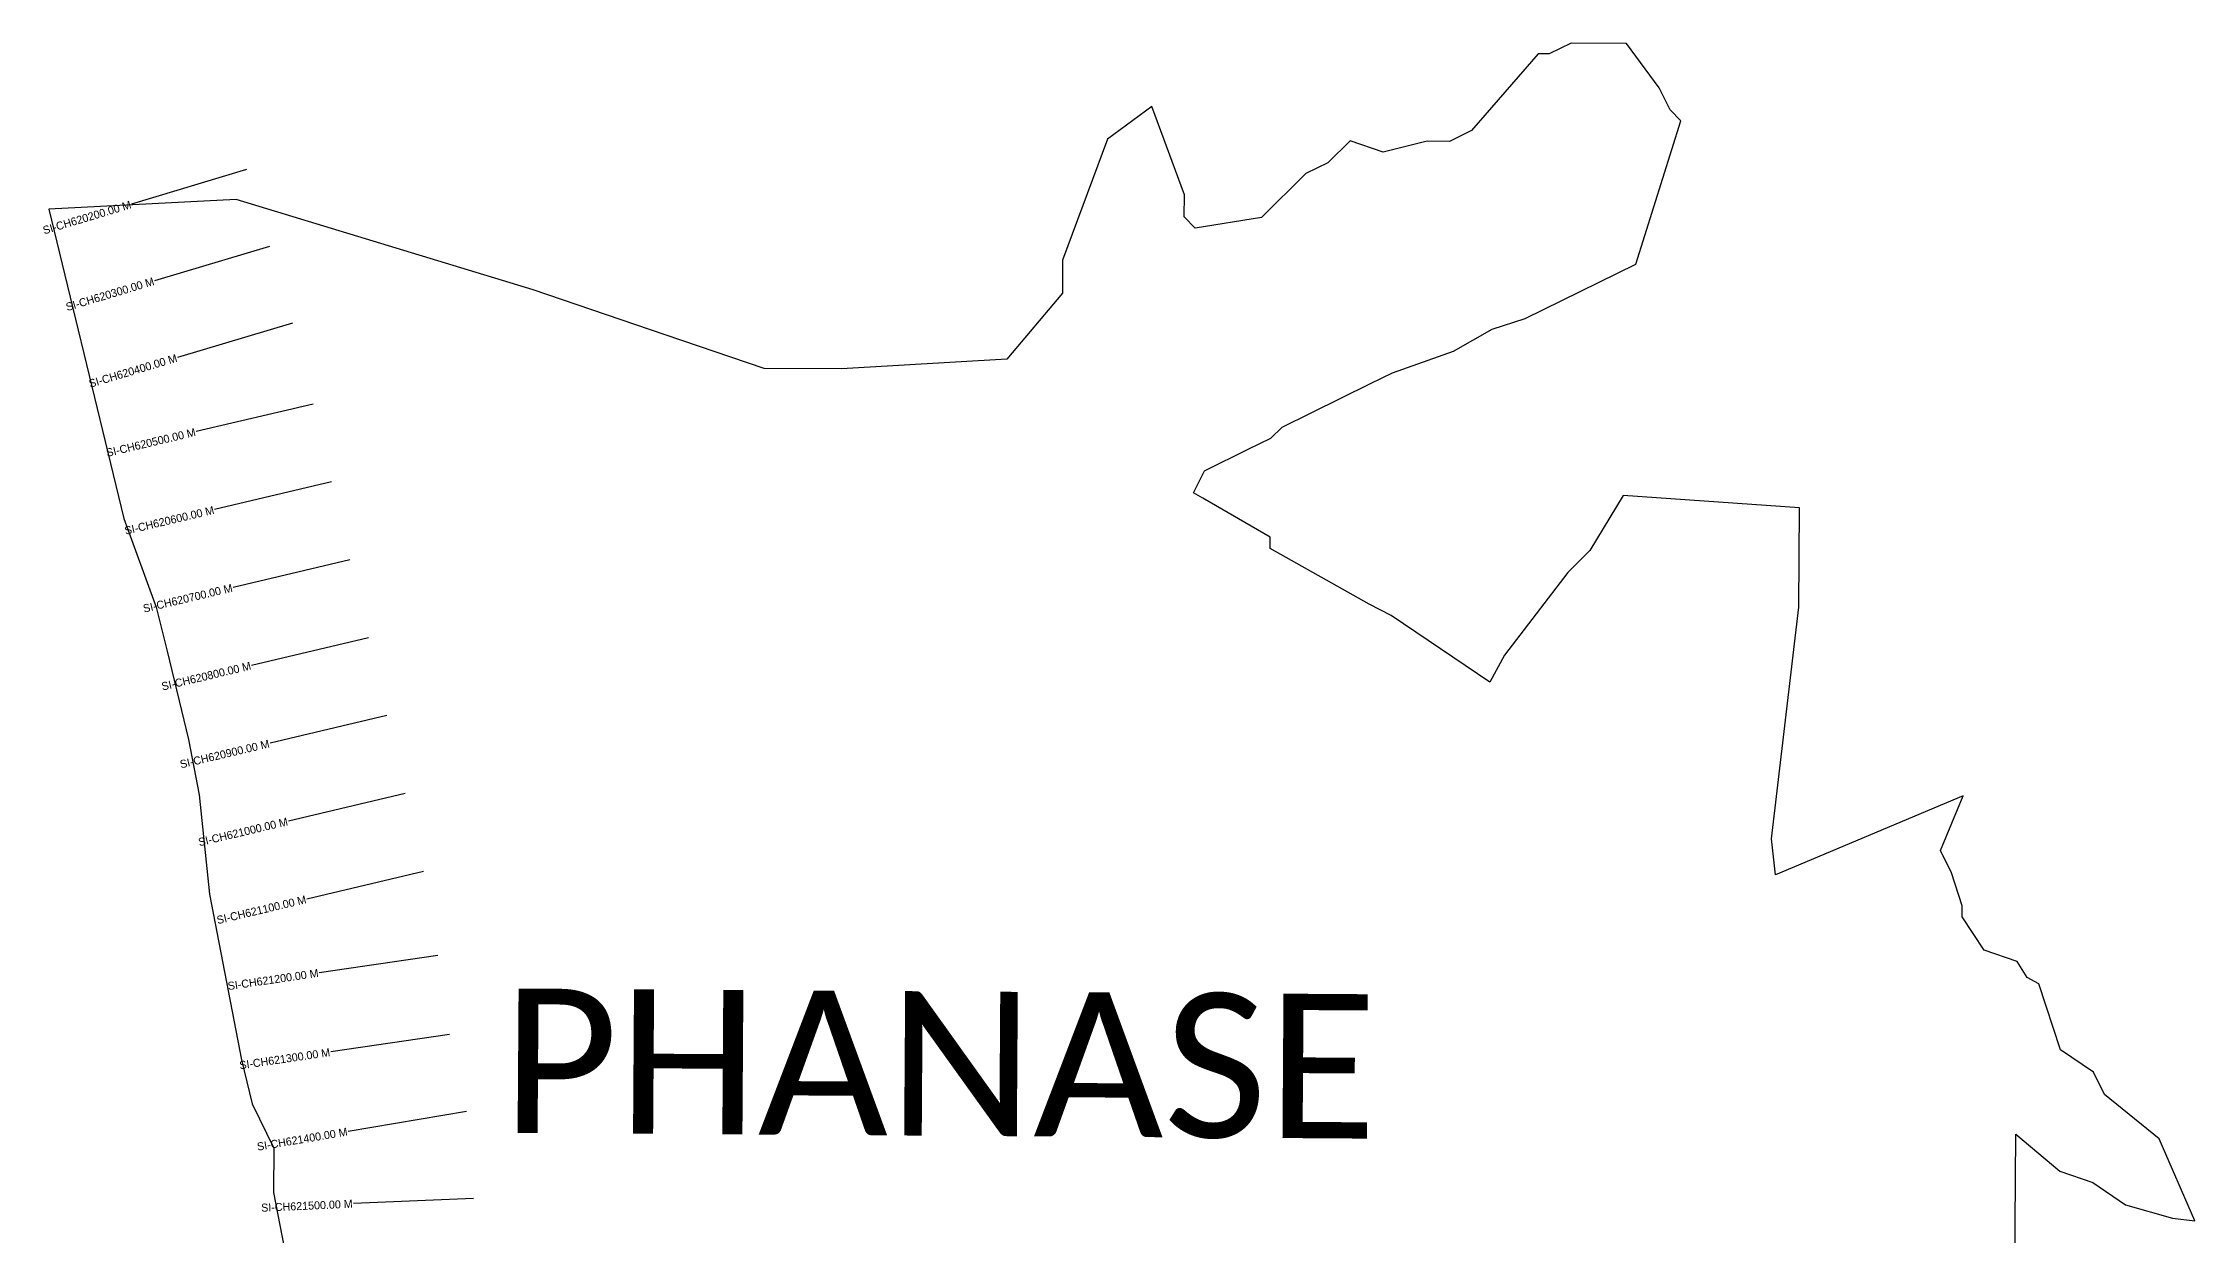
# Model space of a CAD drawing. Header units: metres. Extents: x 324413 to 327549, y 1815335 to 1818621.
# Drawn here: x 324413 to 327102, y 1817131 to 1818621 of the extents above; entities that cross this region are included whole.
import ezdxf
from ezdxf.enums import TextEntityAlignment as Align

# ---------------------------------------------------------------- set-up
doc = ezdxf.new("R2010")
doc.units = ezdxf.units.M
for name, color, linetype in [('CS', 134, 'Continuous'), ('CSMark', 6, 'Continuous'), ('VILLAGE BOUNDRY', 10, 'Continuous'), ('VILLAGE NAME', 250, 'Continuous')]:
    doc.layers.add(name, color=color, linetype=linetype)

msp = doc.modelspace()

# ---------------------------------------------------------------- linework, layer by layer
at = {"layer": 'CS'}
for p, q in [((324667.2, 1818462.6), (324523.5, 1818419.5)), ((324695.9, 1818366.8), (324552.2, 1818323.8)), ((324724.6, 1818271), (324580.9, 1818228)), ((324750.3, 1818169.8), (324604.3, 1818135.3)), ((324773.3, 1818072.5), (324627.3, 1818038)), ((324796.4, 1817975.2), (324650.4, 1817940.7)), ((324819.4, 1817877.9), (324673.4, 1817843.3)), ((324842.4, 1817780.6), (324696.5, 1817746.1)), ((324865.4, 1817683.3), (324719.5, 1817648.8)), ((324888.4, 1817585.9), (324742.5, 1817551.4)), ((324906.4, 1817481.1), (324758, 1817459.3)), ((324920.9, 1817382.1), (324772.5, 1817360.4)), ((324942, 1817286.2), (324794.1, 1817261.2)), ((324950.7, 1817177.4), (324800.8, 1817170.9))]:
    msp.add_line(p, q, dxfattribs=at)
at = {"layer": 'VILLAGE BOUNDRY', "flags": 128}
msp.add_lwpolyline([(326876.9, 1817032.6), (326878.4, 1817257.9), (326933.2, 1817211.3), (326974.5, 1817197.3), (327015.6, 1817169.4), (327074.2, 1817152.8), (327102.2, 1817149.3), (327057.5, 1817251.8), (326989, 1817307.4), (326975.4, 1817335), (326934.2, 1817362.9), (326907.2, 1817445.7), (326892.7, 1817453.6), (326879.9, 1817473.4), (326838.6, 1817487.5), (326811.4, 1817529), (326811.5, 1817542.8), (326797.9, 1817584.2), (326784.4, 1817611.9), (326812.4, 1817680.5), (326578, 1817581.5), (326573.2, 1817626.6), (326607.3, 1817916.2), (326608.1, 1818040.2), (326387.8, 1818055.4), (326346, 1817986.8), (326318.3, 1817959.5), (326239.2, 1817855.9), (326220.9, 1817822.3), (326097.5, 1817905.8), (326070, 1817919.8), (325946.5, 1817989.5), (325946.6, 1818003.3), (325862.5, 1818052.1), (325850.5, 1818059), (325864.5, 1818086.5), (325919.7, 1818113.7), (325947.4, 1818127.3), (325961.3, 1818141), (326071.9, 1818195.3), (326099.5, 1818208.9), (326175.5, 1818236), (326223.9, 1818263.2), (326265.3, 1818276.7), (326403.5, 1818344.7), (326459.8, 1818523.4), (326446.2, 1818537.3), (326432.6, 1818564.9), (326391.6, 1818620.3), (326322.7, 1818620.7), (326295.1, 1818607.2), (326281.3, 1818607.3), (326198, 1818511.4), (326170.4, 1818497.8), (326142.8, 1818498), (326087.6, 1818484.6), (326046.3, 1818498.6), (326018.6, 1818471.2), (325991, 1818457.7), (325935.5, 1818402.9), (325852.7, 1818389.7), (325839, 1818403.6), (325839.2, 1818431.1), (325798.6, 1818541.6), (325743.2, 1818500.7), (325687.1, 1818349.5), (325686.8, 1818308.2), (325617.4, 1818226), (325410.6, 1818213.6), (325314.2, 1818214.2), (325190.5, 1818256.4), (325025.5, 1818312.6), (324654.3, 1818425.3), (324420, 1818413.2), (324500.4, 1818081.9), (324513.8, 1818026.7), (324554.4, 1817916.2), (324567.8, 1817861), (324594.6, 1817750.6), (324607.9, 1817681.6), (324620.9, 1817557.6), (324660.8, 1817350.6), (324674.2, 1817295.4), (324701.4, 1817240.1), (324701, 1817185), (324714.3, 1817116)], dxfattribs=at)

# ---------------------------------------------------------------- texts
at = {"layer": 'CSMark'}
for s, rotation, p in [('SI-CH620200.00 M', 16.6743, (324522.6, 1818419.3)), ('SI-CH620300.00 M', 16.6743, (324551.3, 1818323.5)), ('SI-CH620400.00 M', 16.6743, (324580, 1818227.7)), ('SI-CH620500.00 M', 13.3265, (324603.3, 1818135)), ('SI-CH620600.00 M', 13.3265, (324626.4, 1818037.7)), ('SI-CH620700.00 M', 13.3265, (324649.4, 1817940.4)), ('SI-CH620800.00 M', 13.3265, (324672.5, 1817843.1)), ('SI-CH620900.00 M', 13.2965, (324695.5, 1817745.8)), ('SI-CH621000.00 M', 13.2965, (324718.5, 1817648.5)), ('SI-CH621100.00 M', 13.2965, (324741.5, 1817551.2)), ('SI-CH621200.00 M', 8.3393, (324757, 1817459.2)), ('SI-CH621300.00 M', 8.3393, (324771.5, 1817360.2)), ('SI-CH621400.00 M', 9.6048, (324793.2, 1817261)), ('SI-CH621500.00 M', 2.5122, (324799.8, 1817170.8))]:
    msp.add_text(s, height=10, rotation=rotation, dxfattribs=at).set_placement(p, align=Align.MIDDLE_RIGHT)
at = {"layer": 'VILLAGE NAME', "insert": (324987, 1817439.8), "char_height": 180.345, "attachment_point": 1, "rotation": 359.6139}
msp.add_mtext_dynamic_manual_height_columns('{\\fCalibri|b0|i0|c0|p34;PHANASE}', width=1779.605, gutter_width=901.7, heights=[0], dxfattribs=at)
msp.add_mtext_dynamic_manual_height_columns('{\\fCalibri|b0|i0|c0|p34;PHANASE}', width=1779.605, gutter_width=901.7, heights=[0], dxfattribs=at)

doc.saveas('drawing.dxf')
